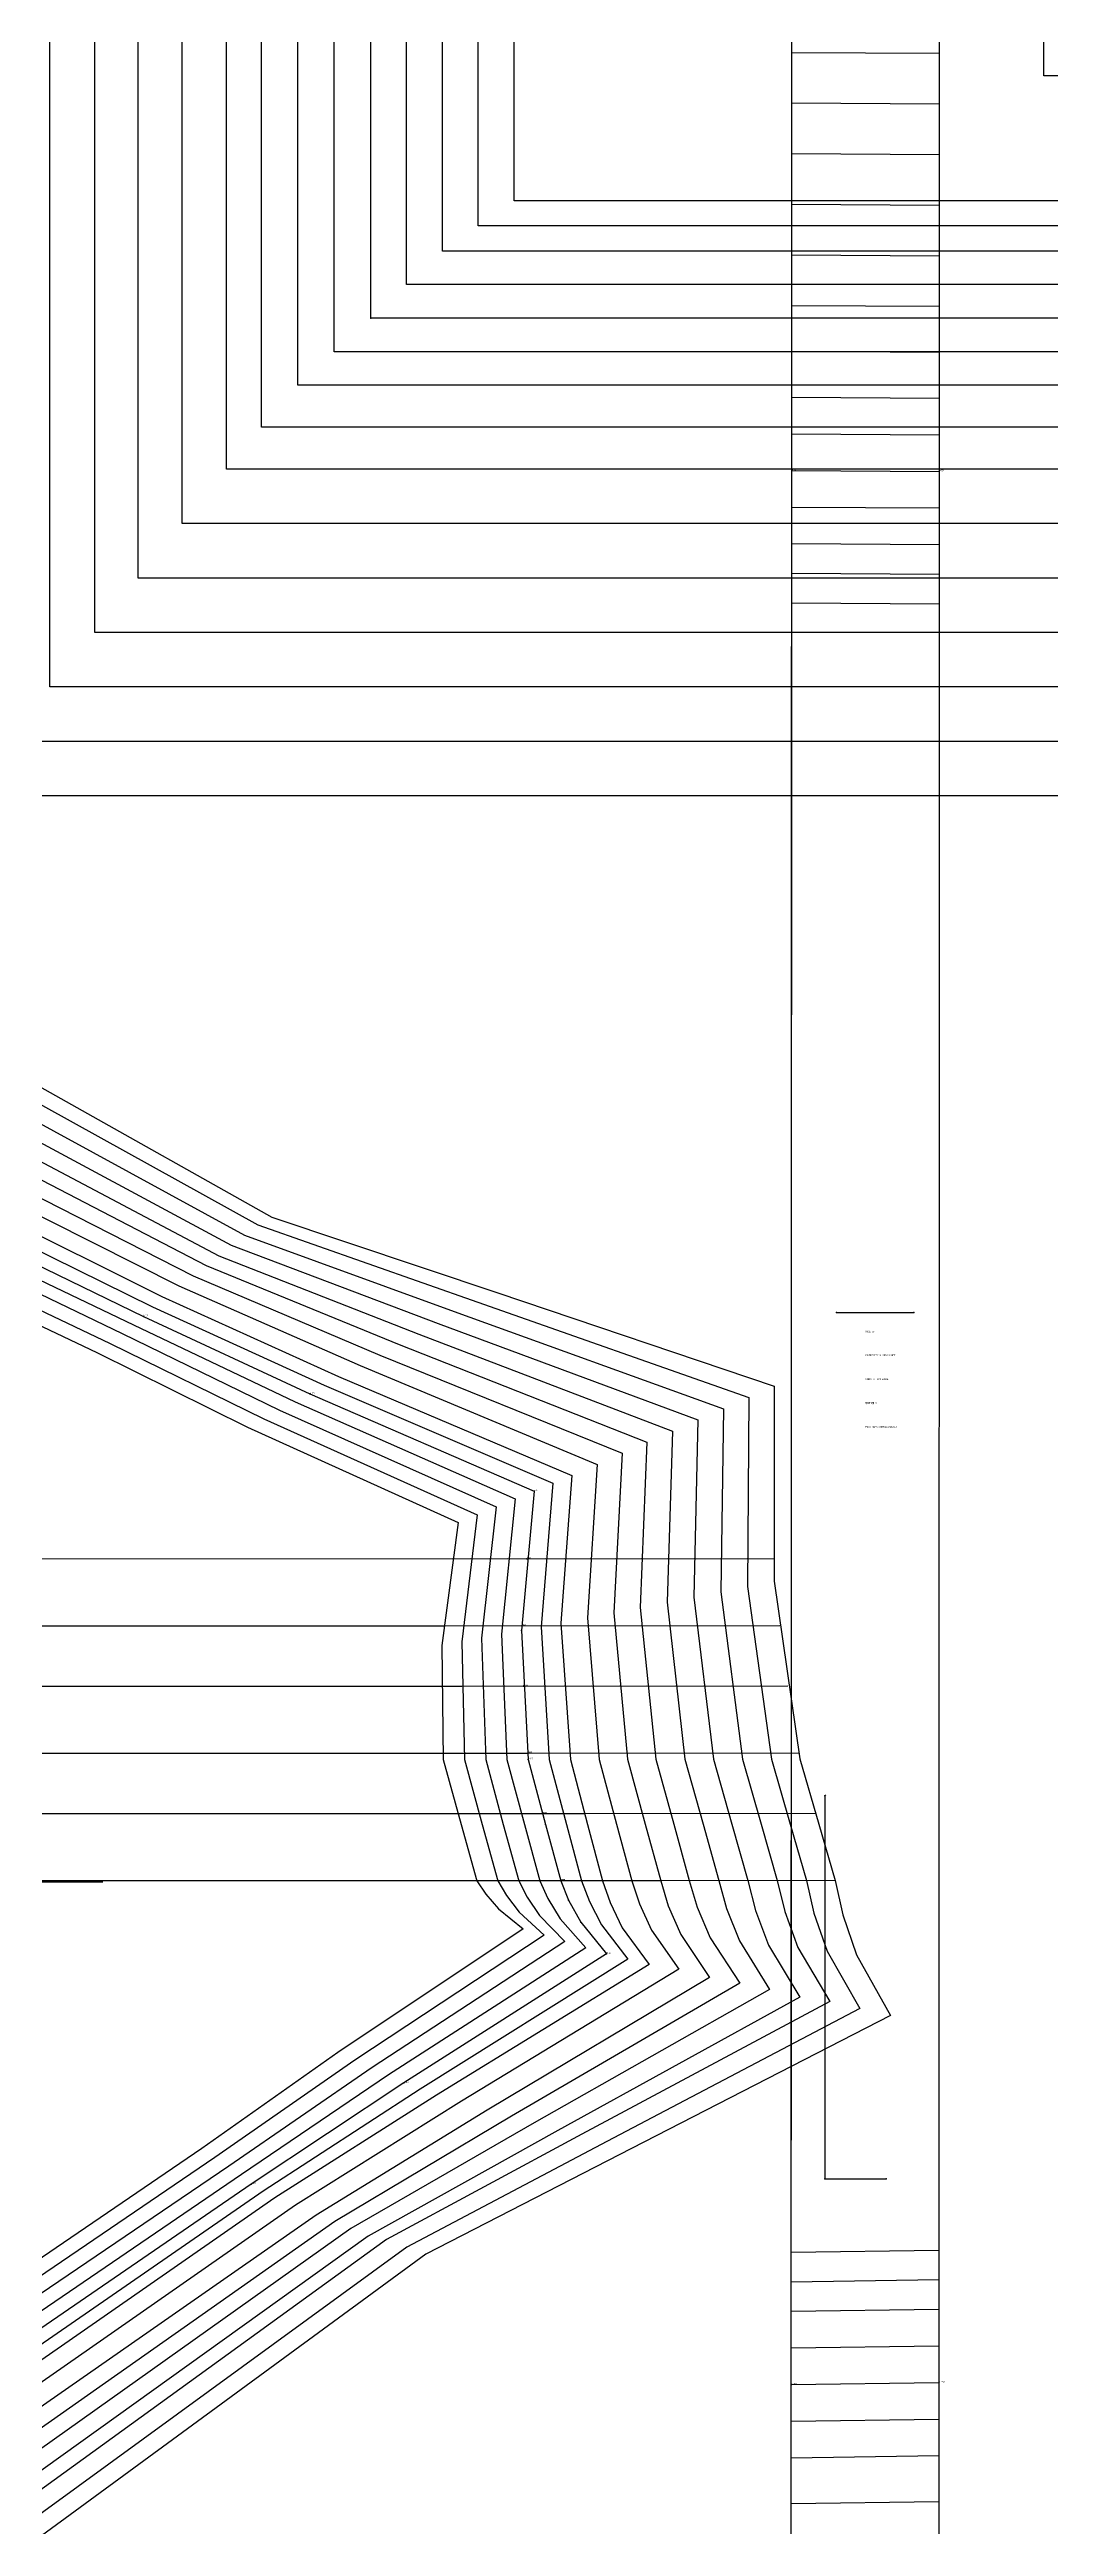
# Model space of a CAD drawing. Extents: x -35 to 1548, y 0 to 910.
# Drawn here: x 708.5 to 857.9, y 236.7 to 606.1 of the extents above; entities that cross this region are included whole.
import ezdxf

# ---------------------------------------------------------------- set-up
doc = ezdxf.new("R2010")
doc.units = 0

# ---------------------------------------------------------------- blocks, each defined once
blk = doc.blocks.new('GMX1416S18BK_42')
at = {"layer": '1'}
for points in [[(777.8446, 583.5193), (777.8446, 811.017)], [(1457.8813, 583.5193), (777.8446, 583.5193)]]:
    blk.add_lwpolyline(points, dxfattribs=at)
at = {"layer": '6'}
blk.add_line((1457.8813, 583.5193), (777.8446, 583.5193), dxfattribs=at)
blk = doc.blocks.new('GMX1416S18BK_44')
at = {"layer": '1'}
for points in [[(772.4928, 579.7703), (772.4928, 814.7686)], [(1462.5295, 579.7703), (772.4928, 579.7703)]]:
    blk.add_lwpolyline(points, dxfattribs=at)
at = {"layer": '6'}
blk.add_line((1462.5295, 579.7703), (772.4928, 579.7703), dxfattribs=at)
blk = doc.blocks.new('GMX1416S18BK_46')
at = {"layer": '1'}
for points in [[(767.1385, 576.0187), (767.1385, 818.5176)], [(1467.1752, 576.0187), (767.1385, 576.0187)]]:
    blk.add_lwpolyline(points, dxfattribs=at)
at = {"layer": '6'}
blk.add_line((1467.1752, 576.0187), (767.1385, 576.0187), dxfattribs=at)
blk = doc.blocks.new('GMX1416S18BK_48')
at = {"layer": '1'}
for points in [[(761.7867, 571.02), (761.7867, 823.5189)], [(1471.8234, 571.02), (761.7867, 571.02)]]:
    blk.add_lwpolyline(points, dxfattribs=at)
at = {"layer": '6'}
blk.add_line((1471.8234, 571.02), (761.7867, 571.02), dxfattribs=at)
blk = doc.blocks.new('GMX1416S18BK_50')
at = {"layer": '1'}
for points in [[(756.4349, 566.0187), (756.4349, 828.5176)], [(1476.4716, 566.0187), (756.4349, 566.0187)]]:
    blk.add_lwpolyline(points, dxfattribs=at)
at = {"layer": '2'}
blk.add_point((756.4349, 566.0187), dxfattribs=at)
at = {"layer": '6'}
blk.add_line((1476.4716, 566.0187), (756.4349, 566.0187), dxfattribs=at)
at = {"layer": '2'}
blk.add_text('# 1', height=0.25, dxfattribs=at).set_placement((756.4349, 566.0187))
blk = doc.blocks.new('GMX1416S18BK_52')
at = {"layer": '1'}
for points in [[(751.0018, 561.02), (751.0018, 833.5188)], [(1481.0385, 561.02), (751.0018, 561.02)]]:
    blk.add_lwpolyline(points, dxfattribs=at)
at = {"layer": '6'}
blk.add_line((1481.0385, 561.02), (751.0018, 561.02), dxfattribs=at)
at = {"layer": '8'}
blk.add_lwpolyline([(970.021, 602.1579), (856.8716, 602.1579), (856.8716, 656.8466)], dxfattribs=at)
blk = doc.blocks.new('GMX1416S18BK_54')
at = {"layer": '1'}
for points in [[(745.5713, 556.0187), (745.5713, 838.5175)], [(1485.608, 556.0187), (745.5713, 556.0187)]]:
    blk.add_lwpolyline(points, dxfattribs=at)
at = {"layer": '6'}
blk.add_line((1485.608, 556.0187), (745.5713, 556.0187), dxfattribs=at)
blk = doc.blocks.new('GMX1416S18BK_56')
at = {"layer": '1'}
for points in [[(740.1383, 549.7704), (740.1383, 844.7685)], [(1490.1749, 549.7704), (740.1383, 549.7704)]]:
    blk.add_lwpolyline(points, dxfattribs=at)
at = {"layer": '6'}
blk.add_line((1490.1749, 549.7704), (740.1383, 549.7704), dxfattribs=at)
blk = doc.blocks.new('GMX1416S18BK_58')
at = {"layer": '1'}
for points in [[(734.9338, 543.5194), (734.9338, 851.0169)], [(1494.9704, 543.5194), (734.9338, 543.5194)]]:
    blk.add_lwpolyline(points, dxfattribs=at)
at = {"layer": '6'}
blk.add_line((1494.9704, 543.5194), (734.9338, 543.5194), dxfattribs=at)
blk = doc.blocks.new('GMX1416S18BK_60')
at = {"layer": '1'}
for points in [[(728.2968, 535.394), (728.2968, 859.1423)], [(1500.8327, 535.394), (728.2968, 535.394)]]:
    blk.add_lwpolyline(points, dxfattribs=at)
at = {"layer": '6'}
blk.add_line((1500.8327, 535.394), (728.2968, 535.394), dxfattribs=at)
blk = doc.blocks.new('GMX1416S18BK_62')
at = {"layer": '1'}
for points in [[(721.7334, 527.2685), (721.7334, 867.2678)], [(1506.7687, 527.2685), (721.7334, 527.2685)]]:
    blk.add_lwpolyline(points, dxfattribs=at)
at = {"layer": '6'}
blk.add_line((1506.7687, 527.2685), (721.7334, 527.2685), dxfattribs=at)
blk = doc.blocks.new('GMX1416S18BK_64')
at = {"layer": '1'}
for points in [[(715.2691, 519.143), (715.2691, 875.3933)], [(1512.8037, 519.143), (715.2691, 519.143)]]:
    blk.add_lwpolyline(points, dxfattribs=at)
at = {"layer": '6'}
blk.add_line((1512.8037, 519.143), (715.2691, 519.143), dxfattribs=at)
blk = doc.blocks.new('GMX1416S18BK_66')
at = {"layer": '1'}
for points in [[(708.5331, 511.0176), (708.5331, 883.5187)], [(1518.567, 511.0176), (708.5331, 511.0176)]]:
    blk.add_lwpolyline(points, dxfattribs=at)
at = {"layer": '6'}
blk.add_line((1518.567, 511.0176), (708.5331, 511.0176), dxfattribs=at)
blk = doc.blocks.new('GMX1416S18BK_68')
at = {"layer": '1'}
blk.add_lwpolyline([(1524.5563, 502.8921), (702.023, 502.8921)], dxfattribs=at)
at = {"layer": '6'}
blk.add_line((1524.5563, 502.8921), (702.023, 502.8921), dxfattribs=at)
blk = doc.blocks.new('GMX1416S18BK_70')
at = {"layer": '1'}
blk.add_lwpolyline([(1530.5025, 494.7667), (695.4698, 494.7667)], dxfattribs=at)
at = {"layer": '6'}
blk.add_line((1530.5025, 494.7667), (695.4698, 494.7667), dxfattribs=at)
blk = doc.blocks.new('GMX1416S18SS1_42')
at = {"layer": '1'}
for points in [[(540.4739, 518.6655), (547.2837, 506.9231), (558.1981, 494.9063), (574.1086, 482.5391), (578.5358, 479.4708), (630.4534, 452.2013), (715.5917, 411.7569), (738.0707, 400.6343), (769.4677, 386.4001)], [(769.4677, 386.4001), (767.0496, 368.0842), (767.2655, 351.0611)], [(767.2655, 351.0611), (769.9426, 341.3837), (772.2718, 332.9839), (772.2718, 332.9839), (773.618, 330.9875), (775.5078, 328.7954), (779.1984, 325.816)], [(779.1984, 325.816), (751.5505, 307.368), (731.2254, 293.0627), (628.264, 222.9486), (586.6867, 192.3466), (562.4094, 173.2128), (548.9702, 159.413), (540.6746, 146.967)]]:
    blk.add_lwpolyline(points, dxfattribs=at)
at = {"layer": '5'}
blk.add_line((552.9631, 332.8163), (716.4807, 332.8163), dxfattribs=at)
at = {"layer": '7'}
blk.add_line((552.9631, 332.8163), (716.4807, 332.8163), dxfattribs=at)
at = {"layer": '8'}
for p, q in [((768.6549, 380.9797), (443.1031, 380.8578)), ((767.3772, 370.9823), (443.291, 370.8578)), ((767.1283, 361.9831), (443.3647, 361.8586)), ((767.2553, 351.9805), (443.4942, 351.8586)), ((769.4981, 342.9813), (443.6212, 342.8569)), ((772.2718, 332.9839), (443.7025, 332.8569))]:
    blk.add_line(p, q, dxfattribs=at)
blk = doc.blocks.new('GMX1416S18SS1_44')
at = {"layer": '1'}
for points in [[(537.2177, 523.6668), (544.2154, 511.551), (555.2009, 499.044), (570.4129, 487.1365), (576.6918, 482.8261), (630.0445, 454.7566), (717.5399, 413.1209), (740.4964, 401.8839), (772.3175, 387.5685)], [(772.3175, 387.5685), (770.0188, 368.6302), (770.4278, 351.0661)], [(770.4278, 351.0661), (773.0821, 341.3862), (775.3935, 332.9864), (775.3935, 332.9864), (776.6965, 330.769), (778.5659, 328.3027), (782.3048, 324.8788)], [(782.3048, 324.8788), (754.0676, 306.2174), (733.1914, 291.6987), (627.4207, 219.8498), (584.7055, 188.4909), (559.7602, 168.8796), (545.9476, 154.7318), (537.4183, 141.9657)]]:
    blk.add_lwpolyline(points, dxfattribs=at)
at = {"layer": '5'}
blk.add_line((549.7069, 332.8163), (713.2244, 332.8163), dxfattribs=at)
at = {"layer": '7'}
blk.add_line((549.7069, 332.8163), (713.2244, 332.8163), dxfattribs=at)
at = {"layer": '8'}
for p, q in [((771.4006, 380.9848), (439.8976, 380.8578)), ((770.2601, 370.9848), (440.0627, 370.8578)), ((770.0569, 361.9856), (440.1363, 361.8586)), ((770.3922, 351.9856), (440.2532, 351.8586)), ((772.6427, 342.9864), (440.3649, 342.8569)), ((775.3935, 332.9864), (440.4462, 332.8569))]:
    blk.add_line(p, q, dxfattribs=at)
blk = doc.blocks.new('GMX1416S18SS1_46')
at = {"layer": '1'}
for points in [[(533.9639, 528.668), (541.1471, 516.1865), (555.8714, 500.5248), (567.05, 492.0031), (574.4973, 487.0628), (629.3587, 457.9036), (719.3484, 414.6119), (742.8459, 403.1946), (775.1471, 388.7445)], [(775.1471, 388.7445), (772.9805, 369.1891), (773.5926, 351.0712)], [(773.5926, 351.0712), (776.2266, 341.3913), (778.5202, 332.989), (778.5202, 332.989), (779.78, 330.548), (781.6266, 327.815), (785.4112, 323.944)], [(785.4112, 323.944), (756.6432, 305.1201), (735.2691, 290.4414), (626.6282, 216.8119), (582.7497, 184.6708), (557.1262, 164.5667), (542.9327, 150.0607), (534.1646, 136.967)]]:
    blk.add_lwpolyline(points, dxfattribs=at)
at = {"layer": '5'}
blk.add_line((546.4531, 332.8163), (709.9707, 332.8163), dxfattribs=at)
at = {"layer": '7'}
blk.add_line((546.4531, 332.8163), (709.9707, 332.8163), dxfattribs=at)
at = {"layer": '8'}
for p, q in [((774.1489, 380.9873), (436.6921, 380.8578)), ((773.1456, 370.9874), (436.8343, 370.8578)), ((773.0973, 361.9882), (436.908, 361.8586)), ((773.5469, 351.9882), (437.0121, 351.8586)), ((775.7922, 342.9889), (437.1112, 342.8569)), ((778.5202, 332.989), (437.1925, 332.8569))]:
    blk.add_line(p, q, dxfattribs=at)
blk = doc.blocks.new('GMX1416S18SS1_48')
at = {"layer": '1'}
for points in [[(530.7153, 534.6675), (538.0355, 521.7567), (547.8323, 508.6782), (562.2062, 496.5929), (571.462, 490.2683), (628.1268, 460.3217), (721.0578, 415.8819), (745.1472, 404.4087), (777.9716, 389.9256)], [(777.9716, 389.9256), (775.9447, 369.7453), (776.7625, 351.0763)], [(776.7625, 351.0763), (779.3787, 341.3913), (781.6571, 332.9915), (781.6571, 332.9915), (782.8738, 330.327), (784.6975, 327.3222), (788.5253, 323.0068)], [(788.5253, 323.0068), (759.1121, 304.0279), (737.1335, 289.1943), (625.7037, 213.2534), (580.7075, 180.1089), (554.4338, 159.3851), (539.8898, 144.4422), (530.9159, 130.965)]]:
    blk.add_lwpolyline(points, dxfattribs=at)
at = {"layer": '8'}
for p, q in [((776.9149, 380.9899), (433.4917, 380.8578)), ((776.0462, 370.9899), (433.6111, 370.8578)), ((776.1478, 361.9907), (433.6847, 361.8586)), ((776.7066, 351.9907), (433.7762, 351.8586)), ((778.9469, 342.9915), (433.8625, 342.8569)), ((781.6571, 332.9915), (433.9438, 332.8569))]:
    blk.add_line(p, q, dxfattribs=at)
blk = doc.blocks.new('GMX1416S18SS1_50')
at = {"layer": '1'}
for points in [[(527.4742, 540.667), (534.9215, 527.3345), (544.9316, 513.7557), (558.4267, 502.1098), (569.2115, 494.5685), (627.2683, 463.4307), (722.5107, 417.1595), (747.3544, 405.6177), (780.8392, 391.1016)], [(780.8392, 391.1016), (778.9317, 370.3016), (779.9401, 351.0814)], [(779.9401, 351.0814), (782.541, 341.3989), (784.8016, 332.9941), (784.8016, 332.9941), (785.9726, 330.1112), (787.7734, 326.8345), (791.6418, 322.0746)], [(791.6418, 322.0746), (761.3828, 302.8468), (738.6117, 287.7643), (624.6064, 209.5958), (578.5765, 175.4887), (551.7033, 154.1679), (536.8367, 138.8085), (527.6749, 124.9655)]]:
    blk.add_lwpolyline(points, dxfattribs=at)
at = {"layer": '2'}
for p in [(780.8392, 391.1016), (780.8392, 391.1016), (779.7318, 380.9924), (778.9825, 370.9925), (779.2213, 361.9932), (779.8766, 351.9932), (779.9401, 351.0814), (779.9401, 351.0814), (782.1118, 342.994), (784.8016, 332.9941), (784.8016, 332.9941), (784.8016, 332.9941), (791.6418, 322.0746), (791.6418, 322.0746)]:
    blk.add_point(p, dxfattribs=at)
at = {"layer": '3'}
for p in [(722.5107, 417.1595), (747.3544, 405.6177), (778.9317, 370.3016), (782.541, 341.3989), (785.9726, 330.1112), (787.7734, 326.8345), (761.3828, 302.8468), (738.6117, 287.7643)]:
    blk.add_point(p, dxfattribs=at)
at = {"layer": '4'}
blk.add_point((784.8016, 332.9941, -3.998), dxfattribs=at)
at = {"layer": '8'}
for p, q in [((779.7318, 380.9924), (430.2938, 380.8578)), ((778.9825, 370.9925), (430.3929, 370.8578)), ((779.2213, 361.9932), (430.4665, 361.8586)), ((779.8766, 351.9932), (430.5478, 351.8586)), ((782.1118, 342.994), (430.6215, 342.8569)), ((784.8016, 332.9941), (430.7028, 332.8569))]:
    blk.add_line(p, q, dxfattribs=at)
at = {"layer": '2'}
for s, p in [('# 14', (780.8392, 391.1016)), ('# 14', (780.8392, 391.1016)), ('# 27', (779.7318, 380.9924)), ('# 26', (778.9825, 370.9925)), ('# 24', (779.2213, 361.9932)), ('# 22', (779.8766, 351.9932)), ('# 15', (779.9401, 351.0814)), ('# 15', (779.9401, 351.0814)), ('# 21', (782.1118, 342.994)), ('# 16', (784.8016, 332.9941)), ('# 16', (784.8016, 332.9941)), ('# 17', (791.6418, 322.0746)), ('# 17', (791.6418, 322.0746))]:
    blk.add_text(s, height=0.25, dxfattribs=at).set_placement(p)
at = {"layer": '3'}
for s, p in [('# 12', (722.5107, 417.1595)), ('# 13', (747.3544, 405.6177)), ('# 18', (761.3828, 302.8468)), ('# 19', (738.6117, 287.7643))]:
    blk.add_text(s, height=0.25, dxfattribs=at).set_placement(p)
at = {"layer": '8'}
for p in [(779.7318, 380.9924), (778.9825, 370.9925), (779.2213, 361.9932), (779.8766, 351.9932), (782.1118, 342.994), (784.8016, 332.9941)]:
    blk.add_text('NM', height=0.25, dxfattribs=at).set_placement(p)
blk = doc.blocks.new('GMX1416S18SS1_52')
at = {"layer": '1'}
for points in [[(524.1951, 546.6665), (531.7668, 532.92), (541.9929, 518.856), (554.637, 507.6648), (566.9179, 498.9196), (626.3514, 466.6285), (723.8848, 418.5997), (749.4829, 406.8979), (783.6358, 392.2675)], [(783.6358, 392.2675), (781.8628, 370.8502), (783.0795, 351.0865)], [(783.0795, 351.0865), (785.6652, 341.4015), (787.9131, 332.9966), (787.9131, 332.9966), (789.0612, 329.9181), (790.8621, 326.4129), (794.8016, 321.2821)], [(794.8016, 321.2821), (763.8339, 301.9248), (740.4024, 286.7102), (623.6259, 206.1236), (576.4861, 170.9776), (548.9677, 149.0117), (533.7556, 133.2002), (524.3958, 118.966)]]:
    blk.add_lwpolyline(points, dxfattribs=at)
at = {"layer": '8'}
for p, q in [((782.5207, 380.995), (427.0528, 380.8578)), ((781.873, 370.995), (427.1341, 370.8578)), ((782.2515, 361.9958), (427.2077, 361.8586)), ((783.0084, 351.9958), (427.2788, 351.8586)), ((785.2385, 342.994), (427.3424, 342.8569)), ((787.9131, 332.9966), (427.4236, 332.8569))]:
    blk.add_line(p, q, dxfattribs=at)
blk = doc.blocks.new('GMX1416S18SS1_54')
at = {"layer": '1'}
for points in [[(520.9261, 552.6659), (528.6274, 538.5105), (539.0693, 523.9639), (550.893, 513.2604), (564.637, 503.2833), (625.4446, 469.8594), (725.2539, 420.1033), (751.614, 408.2085), (786.4374, 393.441)], [(786.4374, 393.441), (784.8042, 371.3988), (786.2291, 351.0915)], [(786.2291, 351.0915), (788.7996, 341.404), (791.0348, 332.9991), (791.0348, 332.9991), (792.16, 329.7327), (793.9609, 325.9964), (797.9665, 320.4973)], [(797.9665, 320.4973), (766.2622, 301.0383), (742.1398, 285.7196), (622.6226, 202.6844), (574.3855, 166.4844), (546.2321, 143.8631), (530.6822, 127.597), (521.1268, 112.9666)]]:
    blk.add_lwpolyline(points, dxfattribs=at)
at = {"layer": '8'}
for p, q in [((785.3427, 380.9975), (423.8143, 380.8578)), ((784.827, 370.9975), (423.8829, 370.8578)), ((785.2969, 361.9983), (423.9565, 361.8586)), ((786.1504, 351.9958), (424.02, 351.8586)), ((788.3754, 342.9966), (424.0734, 342.8569)), ((791.0348, 332.9991), (424.1547, 332.8569))]:
    blk.add_line(p, q, dxfattribs=at)
blk = doc.blocks.new('GMX1416S18SS1_56')
at = {"layer": '1'}
for points in [[(516.377, 560.1666), (524.3043, 545.4447), (535.1095, 530.2327), (545.8384, 520.3445), (561.6779, 508.569), (624.5708, 473.6745), (727.8218, 421.6985), (754.8398, 409.8164), (790.2372, 395.0869)], [(790.2372, 395.0869), (788.8047, 372.1786), (790.5268, 351.0992)], [(790.5268, 351.0992), (793.1379, 341.4065), (795.4087, 333.0017), (795.4087, 333.0017), (796.5263, 329.5625), (798.3424, 325.6204), (802.4318, 319.7886)], [(802.4318, 319.7886), (770.001, 300.1188), (745.1979, 284.5969), (621.5558, 198.4807), (571.655, 160.9395), (542.5339, 137.4852), (526.4532, 120.6272), (516.5776, 105.4659)]]:
    blk.add_lwpolyline(points, dxfattribs=at)
at = {"layer": '8'}
for p, q in [((789.1984, 380.9975), (419.288, 380.8578)), ((788.8809, 371.0001), (419.3515, 370.8578)), ((789.4549, 362.0009), (419.4252, 361.8586)), ((790.4379, 351.9983), (419.4785, 351.8586)), ((792.7087, 342.9991), (419.5242, 342.8569)), ((795.4087, 333.0017), (419.6055, 332.8569))]:
    blk.add_line(p, q, dxfattribs=at)
blk = doc.blocks.new('GMX1416S18SS1_58')
at = {"layer": '1'}
for points in [[(511.7567, 567.6647), (519.8872, 552.384), (531.0226, 536.5141), (540.6797, 527.4158), (558.5308, 513.8547), (623.4049, 477.4642), (729.9351, 423.2072), (757.804, 411.3861), (793.9406, 396.743)], [(793.9406, 396.743), (792.7214, 372.9559), (794.7533, 351.1068)], [(794.7533, 351.1068), (797.4026, 341.4142), (799.7064, 333.0042), (799.7064, 333.0042), (800.8316, 329.2653), (802.701, 324.9651), (806.9784, 318.5719)], [(806.9784, 318.5719), (773.806, 298.7853), (748.3069, 283.1415), (620.484, 194.1221), (568.8991, 155.3134), (538.7925, 131.0691), (522.1656, 113.6397), (511.9574, 97.9678)]]:
    blk.add_lwpolyline(points, dxfattribs=at)
at = {"layer": '8'}
for p, q in [((792.9906, 381.0026), (414.5458, 380.8578)), ((792.8687, 371.0026), (414.6347, 370.8578)), ((793.5443, 362.0034), (414.7084, 361.8586)), ((794.6543, 352.0034), (414.81, 351.8586)), ((796.9657, 343.0042), (414.904, 342.8569)), ((799.7064, 333.0042), (414.9853, 332.8569))]:
    blk.add_line(p, q, dxfattribs=at)
blk = doc.blocks.new('GMX1416S18SS1_60')
at = {"layer": '1'}
for points in [[(507.1187, 576.166), (515.4118, 560.2707), (526.8367, 543.6718), (535.3609, 535.3838), (555.2491, 519.8695), (622.0816, 481.706), (731.8756, 424.7287), (760.6793, 412.9583), (797.6363, 398.399)], [(797.6363, 398.399), (796.6253, 373.7357), (798.9647, 351.1144)], [(798.9647, 351.1144), (801.6469, 341.4192), (803.9812, 333.0068), (803.9812, 333.0068), (805.1394, 329.052), (807.0774, 324.5003), (811.5402, 317.721)], [(811.5402, 317.721), (777.4407, 297.8938), (751.0704, 282.1915), (619.1936, 189.4764), (565.9857, 149.0777), (534.9393, 123.8479), (517.8121, 105.7352), (507.3193, 89.4665)]]:
    blk.add_lwpolyline(points, dxfattribs=at)
at = {"layer": '8'}
for p, q in [((796.793, 381.0051), (409.9357, 380.8578)), ((796.859, 371.0052), (410.0195, 370.8578)), ((797.6413, 362.0059), (410.0932, 361.8586)), ((798.858, 352.0059), (410.1821, 351.8586)), ((801.205, 343.0067), (410.2659, 342.8569)), ((803.9812, 333.0068), (410.3472, 332.8569))]:
    blk.add_line(p, q, dxfattribs=at)
blk = doc.blocks.new('GMX1416S18SS1_62')
at = {"layer": '1'}
for points in [[(502.6356, 584.6649), (511.0785, 568.1574), (522.7752, 550.8295), (530.187, 543.3619), (552.064, 525.874), (620.8091, 485.9122), (733.7883, 426.1689), (763.6282, 414.495), (801.4894, 400.0551)], [(801.4894, 400.0551), (800.6868, 374.5154), (803.3309, 351.122)], [(803.3309, 351.122), (806.0462, 341.4243), (808.4084, 333.0093), (808.4084, 333.0093), (809.526, 328.8335), (811.4437, 324.0101), (815.9573, 316.7889)], [(815.9573, 316.7889), (780.8215, 296.9083), (753.4783, 281.145), (617.817, 184.7723), (563.0927, 142.8014), (531.1725, 116.5988), (513.5855, 97.818), (502.8362, 80.9702)]]:
    blk.add_lwpolyline(points, dxfattribs=at)
at = {"layer": '8'}
for p, q in [((800.7731, 381.0077), (405.478, 380.8578)), ((801.0195, 371.0077), (405.5568, 370.8578)), ((801.9035, 362.0085), (405.6304, 361.8586)), ((803.2166, 352.0085), (405.7092, 351.8586)), ((805.5966, 343.0093), (405.7828, 342.8569)), ((808.4084, 333.0093), (405.8641, 332.8569))]:
    blk.add_line(p, q, dxfattribs=at)
blk = doc.blocks.new('GMX1416S18SS1_64')
at = {"layer": '1'}
for points in [[(498.056, 593.1637), (506.6538, 576.0517), (518.6325, 558.005), (524.9977, 551.4188), (548.8026, 531.9218), (619.4654, 490.2023), (735.6374, 427.764), (766.5035, 416.1003), (805.2664, 401.7112)], [(805.2664, 401.7112), (804.6619, 375.2927), (807.6007, 351.1271)], [(807.6007, 351.1271), (810.3464, 341.4269), (812.734, 333.0118), (812.734, 333.0118), (813.8465, 328.5465), (815.7998, 323.3751), (820.4709, 315.6078)], [(820.4709, 315.6078), (784.3368, 295.7577), (756.0514, 280.0071), (616.4682, 180.0276), (560.1793, 136.5047), (527.3498, 109.3471), (509.2802, 89.8932), (498.2566, 72.4688)]]:
    blk.add_lwpolyline(points, dxfattribs=at)
at = {"layer": '8'}
for p, q in [((804.6898, 381.0102), (400.9213, 380.8578)), ((805.1064, 371.0102), (400.9949, 370.8578)), ((806.0792, 362.011), (401.0686, 361.8586)), ((807.4787, 352.011), (401.1397, 351.8586)), ((809.8918, 343.0118), (401.2032, 342.8569)), ((812.734, 333.0118), (401.2845, 332.8569))]:
    blk.add_line(p, q, dxfattribs=at)
blk = doc.blocks.new('GMX1416S18SS1_66')
at = {"layer": '1'}
for points in [[(493.5246, 601.66), (502.28, 583.9384), (514.5406, 565.1653), (519.905, 559.5341), (545.6047, 537.939), (618.203, 494.4441), (737.6008, 429.2753), (769.4524, 417.6776), (809.0789, 403.38)], [(809.0789, 403.38), (808.6776, 376.0826), (811.9212, 351.1373)], [(811.9212, 351.1373), (814.6924, 341.4345), (817.1054, 333.0144), (817.1054, 333.0144), (818.2153, 328.4017), (820.1889, 323.0525), (824.9438, 314.9982)], [(824.9438, 314.9982), (787.9182, 295.2065), (758.792, 279.4991), (615.2109, 175.5953), (557.3218, 130.3833), (523.5728, 102.1843), (505.0156, 82.0141), (493.7253, 63.9725)]]:
    blk.add_lwpolyline(points, dxfattribs=at)
at = {"layer": '8'}
for p, q in [((808.6599, 381.0127), (396.4102, 380.8578)), ((809.2466, 371.0128), (396.4814, 370.8578)), ((810.3083, 362.0136), (396.555, 361.8586)), ((811.7917, 352.0136), (396.616, 351.8586)), ((814.2351, 343.0143), (396.6719, 342.8569)), ((817.1054, 333.0144), (396.7531, 332.8569))]:
    blk.add_line(p, q, dxfattribs=at)
blk = doc.blocks.new('GMX1416S18SS1_68')
at = {"layer": '1'}
for points in [[(488.978, 610.1614), (497.8959, 591.8277), (510.4435, 572.3256), (514.8225, 567.6723), (542.4069, 543.9588), (616.9559, 498.696), (739.5998, 430.812), (772.414, 419.2702), (812.8788, 405.0615)], [(812.8788, 405.0615), (812.6807, 376.8725), (816.2265, 351.1449)], [(816.2265, 351.1449), (819.0231, 341.4396), (821.4564, 333.0169), (821.4564, 333.0169), (822.5536, 328.1376), (824.5501, 322.4734), (829.432, 313.9212)], [(829.432, 313.9212), (791.6469, 294.1041), (761.8045, 278.3637), (614.0933, 170.8633), (554.5481, 124.1019), (519.8365, 94.9427), (500.7661, 74.0995), (489.1787, 55.4711)]]:
    blk.add_lwpolyline(points, dxfattribs=at)
at = {"layer": '8'}
for p, q in [((812.6324, 381.0153), (391.884, 380.8578)), ((813.3842, 371.0153), (391.95, 370.8578)), ((814.5298, 362.0161), (392.0236, 361.8586)), ((816.0919, 352.0161), (392.077, 351.8586)), ((818.5608, 343.0143), (392.1252, 342.8569)), ((821.4564, 333.0169), (392.2065, 332.8569))]:
    blk.add_line(p, q, dxfattribs=at)
blk = doc.blocks.new('GMX1416S18SS1_70')
at = {"layer": '1'}
for points in [[(484.3755, 618.6602), (493.4484, 599.6864), (506.283, 579.4223), (509.6485, 575.7977), (539.1608, 549.8542), (615.7113, 502.7143), (741.6851, 431.9448), (775.3986, 420.6774), (816.6405, 406.7404)], [(816.6405, 406.7404), (816.6354, 377.665), (820.4759, 351.1525)], [(820.4759, 351.1525), (823.2979, 341.4446), (825.7515, 333.0195), (825.7515, 333.0195), (826.8666, 327.8886), (828.9163, 321.9247), (833.976, 312.9001)], [(833.976, 312.9001), (795.3274, 293.0779), (764.6747, 277.3173), (612.8741, 166.177), (551.6931, 117.8459), (516.0341, 87.7139), (496.4558, 66.1924), (484.5762, 46.9748)]]:
    blk.add_lwpolyline(points, dxfattribs=at)
at = {"layer": '8'}
for p, q in [((816.572, 381.0178), (387.2992, 380.8578)), ((817.4787, 371.0179), (387.3628, 370.8578)), ((818.703, 362.0186), (387.4364, 361.8586)), ((820.3362, 352.0186), (387.4821, 351.8586)), ((822.833, 343.0194), (387.5228, 342.8569)), ((825.7515, 333.0195), (387.604, 332.8569))]:
    blk.add_line(p, q, dxfattribs=at)
blk = doc.blocks.new('GMX1416S18CU_42')
at = {"layer": '1'}
for points in [[(819.1907, 277.556), (819.2694, 523.5753)], [(819.2694, 523.5753), (841.2785, 523.4407)], [(841.2785, 523.4407), (841.2227, 277.8634)], [(841.2227, 277.8634), (819.1907, 277.556)]]:
    blk.add_lwpolyline(points, dxfattribs=at)
at = {"layer": '5'}
blk.add_line((825.942, 417.731), (837.4914, 417.731), dxfattribs=at)
at = {"layer": '6'}
blk.add_line((819.1907, 277.556), (819.2694, 523.5753), dxfattribs=at)
at = {"layer": '7'}
blk.add_line((825.942, 417.731), (837.4914, 417.731), dxfattribs=at)
at = {"layer": '8'}
blk.add_lwpolyline([(824.192, 345.6382), (824.192, 288.5466), (833.3715, 288.5466)], dxfattribs=at)
at = {"layer": '1'}
for s, p in [('SIZE: 42', (830.2346, 404.1217)), ('Piece Name: GMX1416S18CU', (830.2346, 400.5657))]:
    blk.add_text(s, height=0.25, dxfattribs=at).set_placement(p)
blk = doc.blocks.new('GMX1416S18CU_44')
at = {"layer": '1'}
for points in [[(819.1907, 273.1466), (819.2694, 527.9848)], [(819.2694, 527.9848), (841.2785, 527.8501)], [(841.2785, 527.8501), (841.2227, 273.4539)], [(841.2227, 273.4539), (819.1907, 273.1466)]]:
    blk.add_lwpolyline(points, dxfattribs=at)
at = {"layer": '5'}
blk.add_line((825.942, 417.731), (837.4914, 417.731), dxfattribs=at)
at = {"layer": '6'}
blk.add_line((819.1907, 273.1466), (819.2694, 527.9848), dxfattribs=at)
at = {"layer": '7'}
blk.add_line((825.942, 417.731), (837.4914, 417.731), dxfattribs=at)
at = {"layer": '8'}
blk.add_lwpolyline([(824.192, 345.6382), (824.192, 288.5466), (833.3715, 288.5466)], dxfattribs=at)
at = {"layer": '1'}
for s, p in [('SIZE: 44', (830.2346, 404.1217)), ('Piece Name: GMX1416S18CU', (830.2346, 400.5657))]:
    blk.add_text(s, height=0.25, dxfattribs=at).set_placement(p)
blk = doc.blocks.new('GMX1416S18CU_46')
at = {"layer": '1'}
for points in [[(819.1907, 268.7371), (819.2694, 532.3942)], [(819.2694, 532.3942), (841.2785, 532.2596)], [(841.2785, 532.2596), (841.2227, 269.0445)], [(841.2227, 269.0445), (819.1907, 268.7371)]]:
    blk.add_lwpolyline(points, dxfattribs=at)
at = {"layer": '5'}
blk.add_line((825.942, 417.731), (837.4914, 417.731), dxfattribs=at)
at = {"layer": '6'}
blk.add_line((819.1907, 268.7371), (819.2694, 532.3942), dxfattribs=at)
at = {"layer": '7'}
blk.add_line((825.942, 417.731), (837.4914, 417.731), dxfattribs=at)
at = {"layer": '8'}
blk.add_lwpolyline([(824.192, 345.6382), (824.192, 288.5466), (833.3715, 288.5466)], dxfattribs=at)
at = {"layer": '1'}
for s, p in [('SIZE: 46', (830.2346, 404.1217)), ('Piece Name: GMX1416S18CU', (830.2346, 400.5657))]:
    blk.add_text(s, height=0.25, dxfattribs=at).set_placement(p)
blk = doc.blocks.new('GMX1416S18CU_48')
at = {"layer": '1'}
for points in [[(819.1907, 263.2787), (819.2694, 537.8527)], [(819.2694, 537.8527), (841.2785, 537.718)], [(841.2785, 537.718), (841.2227, 263.586)], [(841.2227, 263.586), (819.1907, 263.2787)]]:
    blk.add_lwpolyline(points, dxfattribs=at)
at = {"layer": '5'}
blk.add_line((825.942, 417.731), (837.4914, 417.731), dxfattribs=at)
at = {"layer": '6'}
blk.add_line((819.1907, 263.2787), (819.2694, 537.8527), dxfattribs=at)
at = {"layer": '7'}
blk.add_line((825.942, 417.731), (837.4914, 417.731), dxfattribs=at)
at = {"layer": '8'}
blk.add_lwpolyline([(824.192, 345.6382), (824.192, 288.5466), (833.3715, 288.5466)], dxfattribs=at)
at = {"layer": '1'}
for s, p in [('SIZE: 48', (830.2346, 404.1217)), ('Piece Name: GMX1416S18CU', (830.2346, 400.5657))]:
    blk.add_text(s, height=0.25, dxfattribs=at).set_placement(p)
blk = doc.blocks.new('GMX1416S18CU_50')
at = {"layer": '1'}
for points in [[(819.1907, 257.8202), (819.2694, 543.3111)], [(819.2694, 543.3111), (841.2785, 543.1765)], [(841.2785, 543.1765), (841.2227, 258.1275)], [(841.2227, 258.1275), (819.1907, 257.8202)]]:
    blk.add_lwpolyline(points, dxfattribs=at)
at = {"layer": '2'}
for p in [(819.2694, 543.3111), (841.2785, 543.1765), (841.2785, 543.1765), (825.942, 417.731), (837.4914, 417.731), (824.192, 345.6382), (824.192, 288.5466), (833.3715, 288.5466), (819.1907, 257.8202), (819.1907, 257.8202), (841.2227, 258.1275), (841.2227, 258.1275)]:
    blk.add_point(p, dxfattribs=at)
at = {"layer": '4'}
for p in [(819.2694, 543.3111, -3.998), (819.1907, 257.8202, -3.998), (819.1907, 257.8202, -3.998)]:
    blk.add_point(p, dxfattribs=at)
at = {"layer": '5'}
blk.add_line((825.942, 417.731), (837.4914, 417.731), dxfattribs=at)
at = {"layer": '6'}
blk.add_line((819.1907, 257.8202), (819.2694, 543.3111), dxfattribs=at)
at = {"layer": '7'}
blk.add_line((825.942, 417.731), (837.4914, 417.731), dxfattribs=at)
at = {"layer": '8'}
blk.add_lwpolyline([(824.192, 345.6382), (824.192, 288.5466), (833.3715, 288.5466)], dxfattribs=at)
at = {"layer": '1'}
for s, p in [('SIZE: 50', (830.2346, 414.7897)), ('CATEGORY: SLEEVE CUFF', (830.2346, 411.2337)), ('ANNOTATION: 2XRIB', (830.2346, 407.6777)), ('Quantity: 0', (830.2346, 404.1217)), ('Piece Name: GMX1416S18CU', (830.2346, 400.5657))]:
    blk.add_text(s, height=0.25, dxfattribs=at).set_placement(p)
at = {"layer": '2'}
for s, p in [('# 59', (819.2694, 543.3111)), ('# 59', (841.2785, 543.1765)), ('# 59', (841.2785, 543.1765)), ('# 459', (819.1907, 257.8202)), ('# 459', (819.1907, 257.8202)), ('# 459', (841.2227, 258.1275)), ('# 459', (841.2227, 258.1275))]:
    blk.add_text(s, height=0.25, dxfattribs=at).set_placement(p)
at = {"layer": '8'}
blk.add_text('B', height=0.25, dxfattribs=at).set_placement((824.192, 345.6382))
blk = doc.blocks.new('GMX1416S18CU_52')
at = {"layer": '1'}
for points in [[(819.1907, 252.3618), (819.2694, 548.7696)], [(819.2694, 548.7696), (841.2785, 548.635)], [(841.2785, 548.635), (841.2227, 252.6691)], [(841.2227, 252.6691), (819.1907, 252.3618)]]:
    blk.add_lwpolyline(points, dxfattribs=at)
at = {"layer": '5'}
blk.add_line((825.942, 417.731), (837.4914, 417.731), dxfattribs=at)
at = {"layer": '6'}
blk.add_line((819.1907, 252.3618), (819.2694, 548.7696), dxfattribs=at)
at = {"layer": '7'}
blk.add_line((825.942, 417.731), (837.4914, 417.731), dxfattribs=at)
at = {"layer": '8'}
blk.add_lwpolyline([(824.192, 345.6382), (824.192, 288.5466), (833.3715, 288.5466)], dxfattribs=at)
at = {"layer": '1'}
for s, p in [('SIZE: 52', (830.2346, 404.1217)), ('Piece Name: GMX1416S18CU', (830.2346, 400.5657))]:
    blk.add_text(s, height=0.25, dxfattribs=at).set_placement(p)
blk = doc.blocks.new('GMX1416S18CU_54')
at = {"layer": '1'}
for points in [[(819.1907, 246.9033), (819.2694, 554.2281)], [(819.2694, 554.2281), (841.2785, 554.0934)], [(841.2785, 554.0934), (841.2227, 247.2106)], [(841.2227, 247.2106), (819.1907, 246.9033)]]:
    blk.add_lwpolyline(points, dxfattribs=at)
at = {"layer": '5'}
blk.add_line((825.942, 417.731), (837.4914, 417.731), dxfattribs=at)
at = {"layer": '6'}
blk.add_line((819.1907, 246.9033), (819.2694, 554.2281), dxfattribs=at)
at = {"layer": '7'}
blk.add_line((825.942, 417.731), (837.4914, 417.731), dxfattribs=at)
at = {"layer": '8'}
blk.add_lwpolyline([(824.192, 345.6382), (824.192, 288.5466), (833.3715, 288.5466)], dxfattribs=at)
at = {"layer": '1'}
for s, p in [('SIZE: 54', (830.2346, 404.1217)), ('Piece Name: GMX1416S18CU', (830.2346, 400.5657))]:
    blk.add_text(s, height=0.25, dxfattribs=at).set_placement(p)
blk = doc.blocks.new('GMX1416S18CU_56')
at = {"layer": '1'}
for points in [[(819.1907, 240.0555), (819.2694, 561.0759)], [(819.2694, 561.0759), (841.2785, 560.9413)], [(841.2785, 560.9413), (841.2227, 240.3628)], [(841.2227, 240.3628), (819.1907, 240.0555)]]:
    blk.add_lwpolyline(points, dxfattribs=at)
at = {"layer": '5'}
blk.add_line((825.942, 417.731), (837.4914, 417.731), dxfattribs=at)
at = {"layer": '6'}
blk.add_line((819.1907, 240.0555), (819.2694, 561.0759), dxfattribs=at)
at = {"layer": '7'}
blk.add_line((825.942, 417.731), (837.4914, 417.731), dxfattribs=at)
at = {"layer": '8'}
blk.add_lwpolyline([(824.192, 345.6382), (824.192, 288.5466), (833.3715, 288.5466)], dxfattribs=at)
at = {"layer": '1'}
for s, p in [('SIZE: 56', (830.2346, 404.1217)), ('Piece Name: GMX1416S18CU', (830.2346, 400.5657))]:
    blk.add_text(s, height=0.25, dxfattribs=at).set_placement(p)
blk = doc.blocks.new('GMX1416S18CU_58')
at = {"layer": '1'}
for points in [[(819.1907, 233.2076), (819.2694, 567.9237)], [(819.2694, 567.9237), (841.2785, 567.7891)], [(841.2785, 567.7891), (841.2227, 233.515)], [(841.2227, 233.515), (819.1907, 233.2076)]]:
    blk.add_lwpolyline(points, dxfattribs=at)
at = {"layer": '5'}
blk.add_line((825.942, 417.731), (837.4914, 417.731), dxfattribs=at)
at = {"layer": '6'}
blk.add_line((819.1907, 233.2076), (819.2694, 567.9237), dxfattribs=at)
at = {"layer": '7'}
blk.add_line((825.942, 417.731), (837.4914, 417.731), dxfattribs=at)
at = {"layer": '8'}
blk.add_lwpolyline([(824.192, 345.6382), (824.192, 288.5466), (833.3715, 288.5466)], dxfattribs=at)
at = {"layer": '1'}
for s, p in [('SIZE: 58', (830.2346, 404.1217)), ('Piece Name: GMX1416S18CU', (830.2346, 400.5657))]:
    blk.add_text(s, height=0.25, dxfattribs=at).set_placement(p)
blk = doc.blocks.new('GMX1416S18CU_60')
at = {"layer": '1'}
for points in [[(819.1907, 225.6587), (819.2694, 575.4726)], [(819.2694, 575.4726), (841.2785, 575.338)], [(841.2785, 575.338), (841.2227, 225.9661)], [(841.2227, 225.9661), (819.1907, 225.6587)]]:
    blk.add_lwpolyline(points, dxfattribs=at)
at = {"layer": '5'}
blk.add_line((825.942, 417.731), (837.4914, 417.731), dxfattribs=at)
at = {"layer": '6'}
blk.add_line((819.1907, 225.6587), (819.2694, 575.4726), dxfattribs=at)
at = {"layer": '7'}
blk.add_line((825.942, 417.731), (837.4914, 417.731), dxfattribs=at)
at = {"layer": '8'}
blk.add_lwpolyline([(824.192, 345.6382), (824.192, 288.5466), (833.3715, 288.5466)], dxfattribs=at)
at = {"layer": '1'}
for s, p in [('SIZE: 60', (830.2346, 404.1217)), ('Piece Name: GMX1416S18CU', (830.2346, 400.5657))]:
    blk.add_text(s, height=0.25, dxfattribs=at).set_placement(p)
blk = doc.blocks.new('GMX1416S18CU_62')
at = {"layer": '1'}
for points in [[(819.1907, 218.1098), (819.2694, 583.0215)], [(819.2694, 583.0215), (841.2785, 582.8869)], [(841.2785, 582.8869), (841.2227, 218.4172)], [(841.2227, 218.4172), (819.1907, 218.1098)]]:
    blk.add_lwpolyline(points, dxfattribs=at)
at = {"layer": '5'}
blk.add_line((825.942, 417.731), (837.4914, 417.731), dxfattribs=at)
at = {"layer": '6'}
blk.add_line((819.1907, 218.1098), (819.2694, 583.0215), dxfattribs=at)
at = {"layer": '7'}
blk.add_line((825.942, 417.731), (837.4914, 417.731), dxfattribs=at)
at = {"layer": '8'}
blk.add_lwpolyline([(824.192, 345.6382), (824.192, 288.5466), (833.3715, 288.5466)], dxfattribs=at)
at = {"layer": '1'}
for s, p in [('SIZE: 62', (830.2346, 404.1217)), ('Piece Name: GMX1416S18CU', (830.2346, 400.5657))]:
    blk.add_text(s, height=0.25, dxfattribs=at).set_placement(p)
blk = doc.blocks.new('GMX1416S18CU_64')
at = {"layer": '1'}
for points in [[(819.1907, 210.561), (819.2694, 590.5704)], [(819.2694, 590.5704), (841.2785, 590.4357)], [(841.2785, 590.4357), (841.2227, 210.8683)]]:
    blk.add_lwpolyline(points, dxfattribs=at)
at = {"layer": '5'}
blk.add_line((825.942, 417.731), (837.4914, 417.731), dxfattribs=at)
at = {"layer": '6'}
blk.add_line((819.1907, 210.561), (819.2694, 590.5704), dxfattribs=at)
at = {"layer": '7'}
blk.add_line((825.942, 417.731), (837.4914, 417.731), dxfattribs=at)
at = {"layer": '8'}
blk.add_lwpolyline([(824.192, 345.6382), (824.192, 288.5466), (833.3715, 288.5466)], dxfattribs=at)
at = {"layer": '1'}
for s, p in [('SIZE: 64', (830.2346, 404.1217)), ('Piece Name: GMX1416S18CU', (830.2346, 400.5657))]:
    blk.add_text(s, height=0.25, dxfattribs=at).set_placement(p)
blk = doc.blocks.new('GMX1416S18CU_66')
at = {"layer": '1'}
for points in [[(819.1907, 203.0223), (819.2694, 598.1091)], [(819.2694, 598.1091), (841.2785, 597.9745)], [(841.2785, 597.9745), (841.2227, 203.3296)]]:
    blk.add_lwpolyline(points, dxfattribs=at)
at = {"layer": '5'}
blk.add_line((825.942, 417.731), (837.4914, 417.731), dxfattribs=at)
at = {"layer": '6'}
blk.add_line((819.1907, 203.0223), (819.2694, 598.1091), dxfattribs=at)
at = {"layer": '7'}
blk.add_line((825.942, 417.731), (837.4914, 417.731), dxfattribs=at)
at = {"layer": '8'}
blk.add_lwpolyline([(824.192, 345.6382), (824.192, 288.5466), (833.3715, 288.5466)], dxfattribs=at)
at = {"layer": '1'}
for s, p in [('SIZE: 66', (830.2346, 404.1217)), ('Piece Name: GMX1416S18CU', (830.2346, 400.5657))]:
    blk.add_text(s, height=0.25, dxfattribs=at).set_placement(p)
blk = doc.blocks.new('GMX1416S18CU_68')
at = {"layer": '1'}
for points in [[(819.1907, 195.4734), (819.2694, 605.658)], [(819.2694, 605.658), (841.2785, 605.5234)], [(841.2785, 605.5234), (841.2227, 195.7807)]]:
    blk.add_lwpolyline(points, dxfattribs=at)
at = {"layer": '5'}
blk.add_line((825.942, 417.731), (837.4914, 417.731), dxfattribs=at)
at = {"layer": '6'}
blk.add_line((819.1907, 195.4734), (819.2694, 605.658), dxfattribs=at)
at = {"layer": '7'}
blk.add_line((825.942, 417.731), (837.4914, 417.731), dxfattribs=at)
at = {"layer": '8'}
blk.add_lwpolyline([(824.192, 345.6382), (824.192, 288.5466), (833.3715, 288.5466)], dxfattribs=at)
at = {"layer": '1'}
for s, p in [('SIZE: 68', (830.2346, 404.1217)), ('Piece Name: GMX1416S18CU', (830.2346, 400.5657))]:
    blk.add_text(s, height=0.25, dxfattribs=at).set_placement(p)
blk = doc.blocks.new('GMX1416S18CU_70')
at = {"layer": '1'}
for points in [[(819.1907, 187.9245), (819.2694, 613.2069)], [(841.2785, 613.0722), (841.2227, 188.2318)]]:
    blk.add_lwpolyline(points, dxfattribs=at)
at = {"layer": '5'}
blk.add_line((825.942, 417.731), (837.4914, 417.731), dxfattribs=at)
at = {"layer": '6'}
blk.add_line((819.1907, 187.9245), (819.2694, 613.2069), dxfattribs=at)
at = {"layer": '7'}
blk.add_line((825.942, 417.731), (837.4914, 417.731), dxfattribs=at)
at = {"layer": '8'}
blk.add_lwpolyline([(824.192, 345.6382), (824.192, 288.5466), (833.3715, 288.5466)], dxfattribs=at)
at = {"layer": '1'}
for s, p in [('SIZE: 70', (830.2346, 404.1217)), ('Piece Name: GMX1416S18CU', (830.2346, 400.5657))]:
    blk.add_text(s, height=0.25, dxfattribs=at).set_placement(p)

msp = doc.modelspace()

# ---------------------------------------------------------------- block references
at = {"layer": '1'}
for name in ['GMX1416S18BK_70', 'GMX1416S18BK_68', 'GMX1416S18BK_66', 'GMX1416S18BK_64', 'GMX1416S18BK_62', 'GMX1416S18BK_60', 'GMX1416S18BK_58', 'GMX1416S18BK_56', 'GMX1416S18BK_54', 'GMX1416S18BK_52', 'GMX1416S18BK_50', 'GMX1416S18BK_48', 'GMX1416S18BK_46', 'GMX1416S18BK_44', 'GMX1416S18BK_42', 'GMX1416S18SS1_70', 'GMX1416S18CU_70', 'GMX1416S18SS1_68', 'GMX1416S18CU_68', 'GMX1416S18SS1_66', 'GMX1416S18CU_66', 'GMX1416S18SS1_64', 'GMX1416S18CU_64', 'GMX1416S18SS1_62', 'GMX1416S18CU_62', 'GMX1416S18SS1_60', 'GMX1416S18CU_60', 'GMX1416S18SS1_58', 'GMX1416S18CU_58', 'GMX1416S18SS1_56', 'GMX1416S18CU_56', 'GMX1416S18CU_54', 'GMX1416S18SS1_54', 'GMX1416S18CU_52', 'GMX1416S18SS1_52', 'GMX1416S18CU_50', 'GMX1416S18SS1_50', 'GMX1416S18CU_48', 'GMX1416S18SS1_48', 'GMX1416S18CU_46', 'GMX1416S18SS1_46', 'GMX1416S18CU_44', 'GMX1416S18SS1_44', 'GMX1416S18CU_42', 'GMX1416S18SS1_42']:
    msp.add_blockref(name, (0, 0), dxfattribs=at)

doc.saveas('drawing.dxf')
